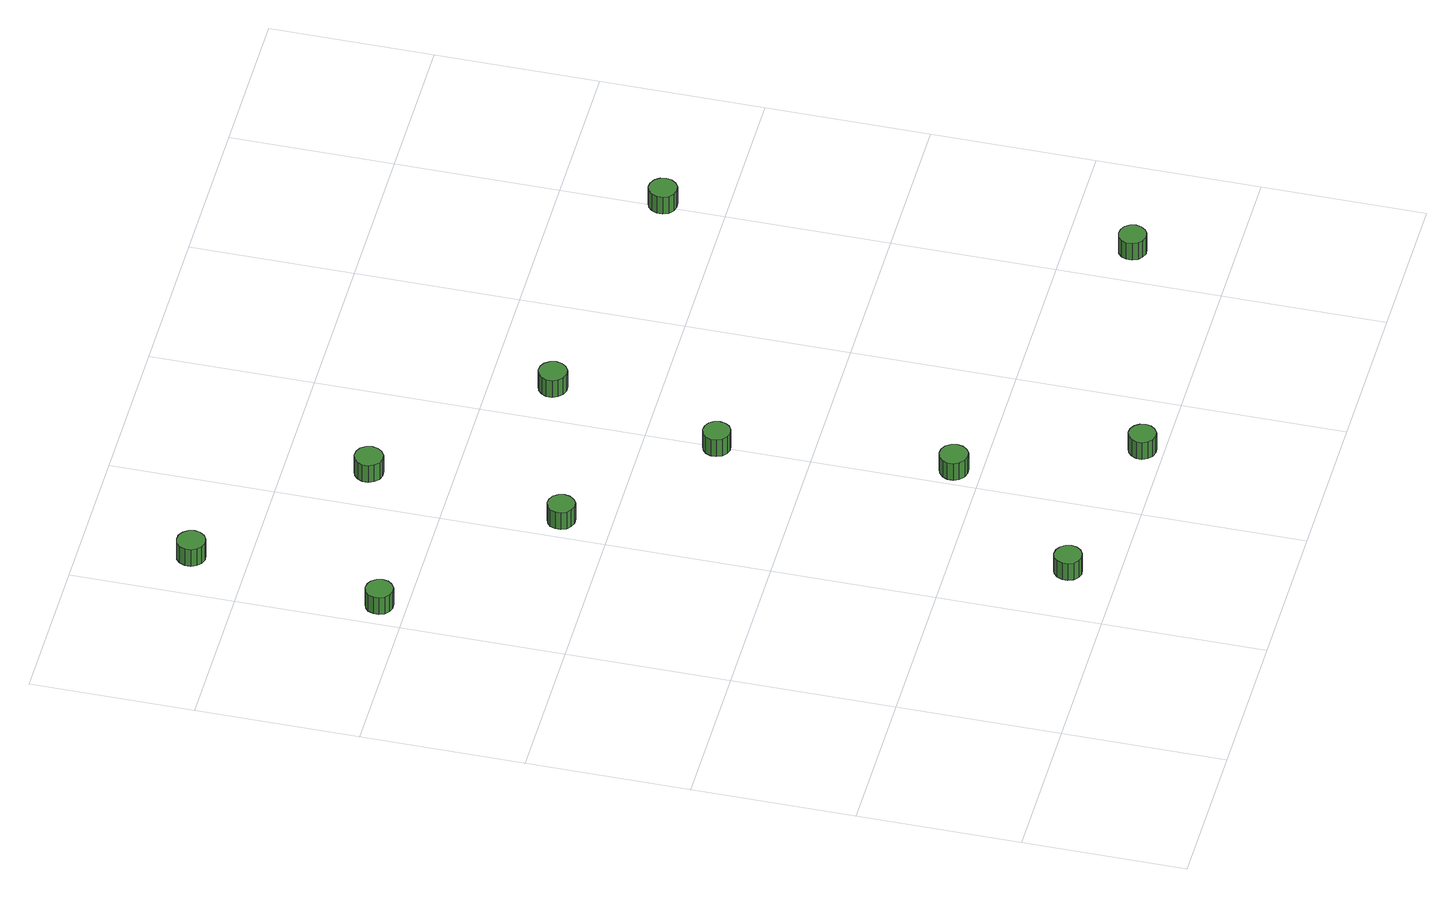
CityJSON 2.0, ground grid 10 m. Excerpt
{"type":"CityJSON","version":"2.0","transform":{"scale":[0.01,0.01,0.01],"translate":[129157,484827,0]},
"CityObjects":{
"tree1":{"type":"SolitaryVegetationObject","attributes":{"function":"something"},"geometry":[{"type":"MultiSurface","lod":"1","boundaries":[[[0,1,2,3,4,5,6,7,8,9,10,11,12,13,14]],[[15,16,17,18,19,20,21,22,23,24,25,26,27,28,29]],[[0,29,28,1]],[[1,28,27,2]],[[2,27,26,3]],[[3,26,25,4]],[[4,25,24,5]],[[5,24,23,6]],[[6,23,22,7]],[[7,22,21,8]],[[8,21,20,9]],[[9,20,19,10]],[[10,19,18,11]],[[11,18,17,12]],[[12,17,16,13]],[[13,16,15,14]],[[14,15,29,0]]]}]},
"tree2":{"type":"SolitaryVegetationObject","attributes":{"function":"something"},"geometry":[{"type":"MultiSurface","lod":"1","boundaries":[[[30,31,32,33,34,35,36,37,38,39,40,41,42,43,44]],[[45,46,47,48,49,50,51,52,53,54,55,56,57,58,59]],[[30,59,58,31]],[[31,58,57,32]],[[32,57,56,33]],[[33,56,55,34]],[[34,55,54,35]],[[35,54,53,36]],[[36,53,52,37]],[[37,52,51,38]],[[38,51,50,39]],[[39,50,49,40]],[[40,49,48,41]],[[41,48,47,42]],[[42,47,46,43]],[[43,46,45,44]],[[44,45,59,30]]]}]},
"tree3":{"type":"SolitaryVegetationObject","attributes":{"function":"something"},"geometry":[{"type":"MultiSurface","lod":"1","boundaries":[[[60,61,62,63,64,65,66,67,68,69,70,71,72,73,74]],[[75,76,77,78,79,80,81,82,83,84,85,86,87,88,89]],[[60,89,88,61]],[[61,88,87,62]],[[62,87,86,63]],[[63,86,85,64]],[[64,85,84,65]],[[65,84,83,66]],[[66,83,82,67]],[[67,82,81,68]],[[68,81,80,69]],[[69,80,79,70]],[[70,79,78,71]],[[71,78,77,72]],[[72,77,76,73]],[[73,76,75,74]],[[74,75,89,60]]]}]},
"tree4":{"type":"SolitaryVegetationObject","attributes":{"function":"something"},"geometry":[{"type":"MultiSurface","lod":"1","boundaries":[[[90,91,92,93,94,95,96,97,98,99,100,101,102,103,104]],[[105,106,107,108,109,110,111,112,113,114,115,116,117,118,119]],[[90,119,118,91]],[[91,118,117,92]],[[92,117,116,93]],[[93,116,115,94]],[[94,115,114,95]],[[95,114,113,96]],[[96,113,112,97]],[[97,112,111,98]],[[98,111,110,99]],[[99,110,109,100]],[[100,109,108,101]],[[101,108,107,102]],[[102,107,106,103]],[[103,106,105,104]],[[104,105,119,90]]]}]},
"tree5":{"type":"SolitaryVegetationObject","attributes":{"function":"something"},"geometry":[{"type":"MultiSurface","lod":"1","boundaries":[[[120,121,122,123,124,125,126,127,128,129,130,131,132,133,134]],[[135,136,137,138,139,140,141,142,143,144,145,146,147,148,149]],[[120,149,148,121]],[[121,148,147,122]],[[122,147,146,123]],[[123,146,145,124]],[[124,145,144,125]],[[125,144,143,126]],[[126,143,142,127]],[[127,142,141,128]],[[128,141,140,129]],[[129,140,139,130]],[[130,139,138,131]],[[131,138,137,132]],[[132,137,136,133]],[[133,136,135,134]],[[134,135,149,120]]]}]},
"tree6":{"type":"SolitaryVegetationObject","attributes":{"function":"something"},"geometry":[{"type":"MultiSurface","lod":"1","boundaries":[[[150,151,152,153,154,155,156,157,158,159,160,161,162,163,164]],[[165,166,167,168,169,170,171,172,173,174,175,176,177,178,179]],[[150,179,178,151]],[[151,178,177,152]],[[152,177,176,153]],[[153,176,175,154]],[[154,175,174,155]],[[155,174,173,156]],[[156,173,172,157]],[[157,172,171,158]],[[158,171,170,159]],[[159,170,169,160]],[[160,169,168,161]],[[161,168,167,162]],[[162,167,166,163]],[[163,166,165,164]],[[164,165,179,150]]]}]},
"tree7":{"type":"SolitaryVegetationObject","attributes":{"function":"something"},"geometry":[{"type":"MultiSurface","lod":"1","boundaries":[[[180,181,182,183,184,185,186,187,188,189,190,191,192,193,194]],[[195,196,197,198,199,200,201,202,203,204,205,206,207,208,209]],[[180,209,208,181]],[[181,208,207,182]],[[182,207,206,183]],[[183,206,205,184]],[[184,205,204,185]],[[185,204,203,186]],[[186,203,202,187]],[[187,202,201,188]],[[188,201,200,189]],[[189,200,199,190]],[[190,199,198,191]],[[191,198,197,192]],[[192,197,196,193]],[[193,196,195,194]],[[194,195,209,180]]]}]},
"tree8":{"type":"SolitaryVegetationObject","attributes":{"function":"something"},"geometry":[{"type":"MultiSurface","lod":"1","boundaries":[[[210,211,212,213,214,215,216,217,218,219,220,221,222,223,224]],[[225,226,227,228,229,230,231,232,233,234,235,236,237,238,239]],[[210,239,238,211]],[[211,238,237,212]],[[212,237,236,213]],[[213,236,235,214]],[[214,235,234,215]],[[215,234,233,216]],[[216,233,232,217]],[[217,232,231,218]],[[218,231,230,219]],[[219,230,229,220]],[[220,229,228,221]],[[221,228,227,222]],[[222,227,226,223]],[[223,226,225,224]],[[224,225,239,210]]]}]},
"tree9":{"type":"SolitaryVegetationObject","attributes":{"function":"something"},"geometry":[{"type":"MultiSurface","lod":"1","boundaries":[[[240,241,242,243,244,245,246,247,248,249,250,251,252,253,254]],[[255,256,257,258,259,260,261,262,263,264,265,266,267,268,269]],[[240,269,268,241]],[[241,268,267,242]],[[242,267,266,243]],[[243,266,265,244]],[[244,265,264,245]],[[245,264,263,246]],[[246,263,262,247]],[[247,262,261,248]],[[248,261,260,249]],[[249,260,259,250]],[[250,259,258,251]],[[251,258,257,252]],[[252,257,256,253]],[[253,256,255,254]],[[254,255,269,240]]]}]},
"tree10":{"type":"SolitaryVegetationObject","attributes":{"function":"something"},"geometry":[{"type":"MultiSurface","lod":"1","boundaries":[[[270,271,272,273,274,275,276,277,278,279,280,281,282,283,284]],[[285,286,287,288,289,290,291,292,293,294,295,296,297,298,299]],[[270,299,298,271]],[[271,298,297,272]],[[272,297,296,273]],[[273,296,295,274]],[[274,295,294,275]],[[275,294,293,276]],[[276,293,292,277]],[[277,292,291,278]],[[278,291,290,279]],[[279,290,289,280]],[[280,289,288,281]],[[281,288,287,282]],[[282,287,286,283]],[[283,286,285,284]],[[284,285,299,270]]]}]},
"tree11":{"type":"SolitaryVegetationObject","attributes":{"function":"something"},"geometry":[{"type":"MultiSurface","lod":"1","boundaries":[[[300,301,302,303,304,305,306,307,308,309,310,311,312,313,314]],[[315,316,317,318,319,320,321,322,323,324,325,326,327,328,329]],[[300,329,328,301]],[[301,328,327,302]],[[302,327,326,303]],[[303,326,325,304]],[[304,325,324,305]],[[305,324,323,306]],[[306,323,322,307]],[[307,322,321,308]],[[308,321,320,309]],[[309,320,319,310]],[[310,319,318,311]],[[311,318,317,312]],[[312,317,316,313]],[[313,316,315,314]],[[314,315,329,300]]]}]}
},
"vertices":[
[1370,271,320],[1363,305,320],[1342,333,320],[1312,351,320],[1277,355,320],[1244,344,320],[1218,320,320],[1204,288,320],[1204,254,320],[1218,222,320],[1244,198,320],[1277,187,320],[1312,191,320],[1342,209,320],[1363,237,320],[1363,237,191],[1342,209,191],[1312,191,191],[1277,187,191],[1244,198,191],[1218,222,191],[1204,254,191],[1204,288,191],[1218,320,191],[1244,344,191],[1277,355,191],[1312,351,191],[1342,333,191],[1363,305,191],[1370,271,191],
[232,4160,223],[225,4194,223],[204,4223,223],[174,4240,223],[139,4244,223],[106,4233,223],[80,4210,223],[66,4178,223],[66,4143,223],[80,4111,223],[106,4087,223],[139,4077,223],[174,4080,223],[204,4098,223],[225,4126,223],[225,4126,94],[204,4098,94],[174,4080,94],[139,4077,94],[106,4087,94],[80,4111,94],[66,4143,94],[66,4178,94],[80,4210,94],[106,4233,94],[139,4244,94],[174,4240,94],[204,4223,94],[225,4194,94],[232,4160,94],
[405,5339,214],[397,5374,214],[376,5403,214],[344,5422,214],[308,5425,214],[274,5414,214],[247,5390,214],[232,5357,214],[232,5321,214],[247,5287,214],[274,5263,214],[308,5252,214],[344,5256,214],[376,5274,214],[397,5303,214],[397,5303,85],[376,5274,85],[344,5256,85],[308,5252,85],[274,5263,85],[247,5287,85],[232,5321,85],[232,5357,85],[247,5390,85],[274,5414,85],[308,5425,85],[344,5422,85],[376,5403,85],[397,5374,85],[405,5339,85],
[1215,3298,225],[1208,3332,225],[1187,3361,225],[1157,3378,225],[1123,3382,225],[1089,3371,225],[1063,3348,225],[1049,3316,225],[1049,3281,225],[1063,3249,225],[1089,3226,225],[1123,3215,225],[1157,3218,225],[1187,3236,225],[1208,3264,225],[1208,3264,96],[1187,3236,96],[1157,3218,96],[1123,3215,96],[1089,3226,96],[1063,3249,96],[1049,3281,96],[1049,3316,96],[1063,3348,96],[1089,3371,96],[1123,3382,96],[1157,3378,96],[1187,3361,96],[1208,3332,96],[1215,3298,96],
[2134,1146,276],[2126,1181,276],[2105,1211,276],[2074,1229,276],[2038,1233,276],[2003,1221,276],[1976,1197,276],[1961,1164,276],[1961,1128,276],[1976,1095,276],[2003,1071,276],[2038,1059,276],[2074,1063,276],[2105,1081,276],[2126,1111,276],[2126,1111,147],[2105,1081,147],[2074,1063,147],[2038,1059,147],[2003,1071,147],[1976,1095,147],[1961,1128,147],[1961,1164,147],[1976,1197,147],[2003,1221,147],[2038,1233,147],[2074,1229,147],[2105,1211,147],[2126,1181,147],[2134,1146,147],
[2555,109,288],[2547,143,288],[2527,171,288],[2496,189,288],[2462,193,288],[2429,182,288],[2403,158,288],[2388,126,288],[2388,92,288],[2403,60,288],[2429,36,288],[2462,26,288],[2496,29,288],[2527,47,288],[2547,75,288],[2547,75,159],[2527,47,159],[2496,29,159],[2462,26,159],[2429,36,159],[2403,60,159],[2388,92,159],[2388,126,159],[2403,158,159],[2429,182,159],[2462,193,159],[2496,189,159],[2527,171,159],[2547,143,159],[2555,109,159],
[1375,4499,216],[1367,4535,216],[1346,4564,216],[1314,4582,216],[1278,4586,216],[1244,4575,216],[1217,4550,216],[1202,4517,216],[1202,4481,216],[1217,4448,216],[1244,4424,216],[1278,4412,216],[1314,4416,216],[1346,4434,216],[1367,4464,216],[1367,4464,87],[1346,4434,87],[1314,4416,87],[1278,4412,87],[1244,4424,87],[1217,4448,87],[1202,4481,87],[1202,4517,87],[1217,4550,87],[1244,4575,87],[1278,4586,87],[1314,4582,87],[1346,4564,87],[1367,4535,87],[1375,4499,87],
[2049,2560,235],[2042,2594,235],[2022,2622,235],[1991,2639,235],[1957,2643,235],[1924,2632,235],[1898,2609,235],[1883,2577,235],[1883,2542,235],[1898,2510,235],[1924,2487,235],[1957,2476,235],[1991,2480,235],[2022,2497,235],[2042,2525,235],[2042,2525,106],[2022,2497,106],[1991,2480,106],[1957,2476,106],[1924,2487,106],[1898,2510,106],[1883,2542,106],[1883,2577,106],[1898,2609,106],[1924,2632,106],[1957,2643,106],[1991,2639,106],[2022,2622,106],[2042,2594,106],[2049,2560,106],
[2365,3626,214],[2357,3661,214],[2336,3691,214],[2305,3709,214],[2269,3713,214],[2234,3702,214],[2207,3677,214],[2192,3644,214],[2192,3608,214],[2207,3575,214],[2234,3551,214],[2269,3539,214],[2305,3543,214],[2336,3561,214],[2357,3591,214],[2357,3591,85],[2336,3561,85],[2305,3543,85],[2269,3539,85],[2234,3551,85],[2207,3575,85],[2192,3608,85],[2192,3644,85],[2207,3677,85],[2234,3702,85],[2269,3713,85],[2305,3709,85],[2336,3691,85],[2357,3661,85],[2365,3626,85],
[4301,589,254],[4294,624,254],[4273,652,254],[4243,669,254],[4209,673,254],[4175,662,254],[4149,639,254],[4135,607,254],[4135,572,254],[4149,540,254],[4175,517,254],[4209,506,254],[4243,510,254],[4273,527,254],[4294,555,254],[4294,555,125],[4273,527,125],[4243,510,125],[4209,506,125],[4175,517,125],[4149,540,125],[4135,572,125],[4135,607,125],[4149,639,125],[4175,662,125],[4209,673,125],[4243,669,125],[4273,652,125],[4294,624,125],[4301,589,125],
[4115,3383,202],[4107,3419,202],[4086,3448,202],[4054,3466,202],[4018,3470,202],[3984,3459,202],[3957,3434,202],[3942,3401,202],[3942,3365,202],[3957,3332,202],[3984,3308,202],[4018,3297,202],[4054,3300,202],[4086,3319,202],[4107,3348,202],[4107,3348,73],[4086,3319,73],[4054,3300,73],[4018,3297,73],[3984,3308,73],[3957,3332,73],[3942,3365,73],[3942,3401,73],[3957,3434,73],[3984,3459,73],[4018,3470,73],[4054,3466,73],[4086,3448,73],[4107,3419,73],[4115,3383,73]
]}
